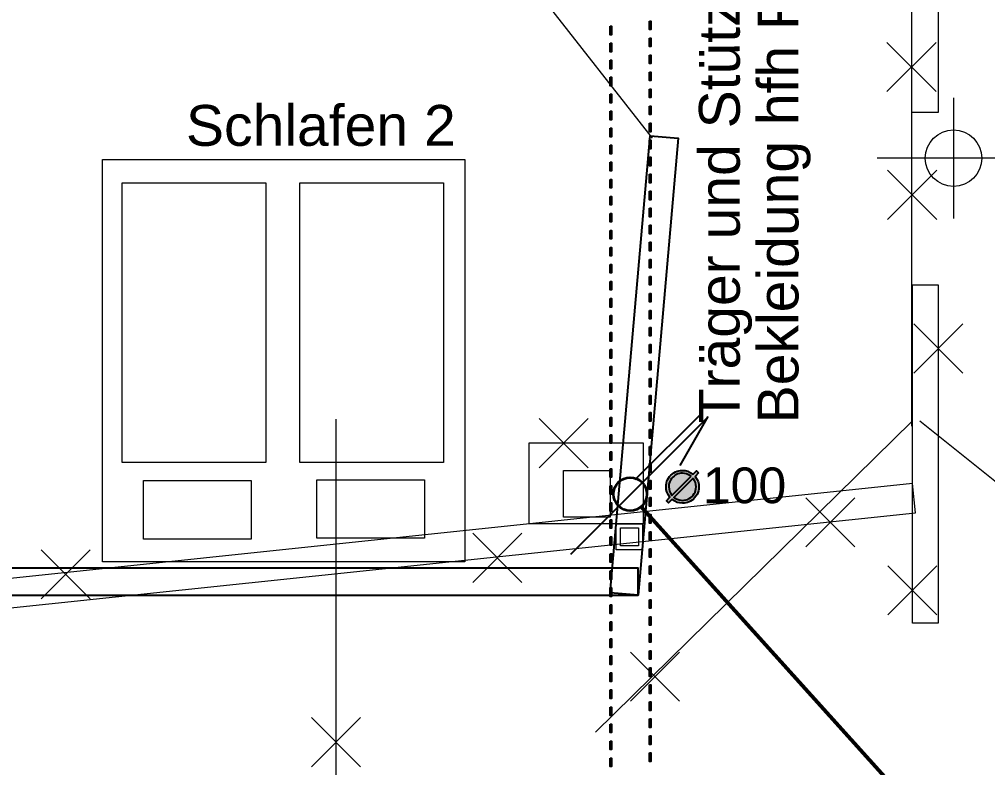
# Model space of a CAD drawing. Header units: millimetres. Extents: x 1501 to 41669, y -38 to 29710.
# Drawn here: x 6690 to 11504, y 10477 to 14200 of the extents above; entities that cross this region are included whole.
import ezdxf

# ---------------------------------------------------------------- set-up
doc = ezdxf.new("R2010")
doc.units = ezdxf.units.MM
doc.header["$LTSCALE"] = 50
doc.linetypes.add('PDF_56-4_56-4_0-0_0-0', pattern=[112.8, 56.4, -56.4, 0, 0])
doc.linetypes.add('PDF_91-7_91-7_0-0_0-0', pattern=[183.4, 91.7, -91.7, 0, 0])
for name, color, linetype in [('00_Wand_Bestand', 7, 'Continuous'), ('05_Linien_stark', 7, 'Continuous'), ('06_Linien_fein', 3, 'Continuous'), ('07_Bemassung', 6, 'Continuous'), ('08_Schnittlinie', 1, 'Continuous'), ('10_Text', 7, 'Continuous')]:
    doc.layers.add(name, color=color, linetype=linetype)
doc.styles.add('PLAN', font='arial.ttf')

msp = doc.modelspace()

# ---------------------------------------------------------------- hatches: boundary and pattern name
at = {"layer": '00_Wand_Bestand'}
for points in [[(10065.9, 11943.4), (10049, 11926.3), (10058.1, 11913), (10063.9, 11900.7), (10067.1, 11887.9), (10068.1, 11873.1), (10067.5, 11863.2), (10065.8, 11853.7), (10062.8, 11844.6), (10058.7, 11835.8), (10053.3, 11827.4), (10046.8, 11819.4), (10040.6, 11813.1), (10034, 11807.7), (10027, 11803.2), (10019.7, 11799.4), (10012, 11796.5), (10003.9, 11794.4), (9995.4, 11793.2), (9986.6, 11792.8), (9972.7, 11793.8), (9960.5, 11796.9), (9948.3, 11802.7), (9934.4, 11811.9), (9917.4, 11795.3), (9907.1, 11805.3), (9924.1, 11822), (9915, 11836.1), (9909.2, 11848.5), (9906, 11861), (9905, 11875), (9905.5, 11884.3), (9906.9, 11893.1), (9909.4, 11901.6), (9912.8, 11909.8), (9917.3, 11917.6), (9922.7, 11925), (9929, 11932), (9936.1, 11938.4), (9943.5, 11943.8), (9951.3, 11948.2), (9959.4, 11951.6), (9967.9, 11954.1), (9976.8, 11955.6), (9986, 11956.1), (10000.2, 11955), (10012.8, 11951.8), (10025.3, 11945.9), (10038.9, 11936.8), (10055.6, 11953.6)], [(10028.9, 11926.7), (10016.5, 11934), (10006.2, 11938.6), (9996.5, 11941.1), (9986, 11941.9), (9978.3, 11941.5), (9971, 11940.3), (9963.9, 11938.2), (9957.2, 11935.4), (9950.7, 11931.7), (9944.6, 11927.3), (9938.8, 11922), (9932.7, 11915.1), (9927.7, 11907.8), (9923.9, 11900.1), (9921.1, 11892), (9919.5, 11883.5), (9918.9, 11874.5), (9919.7, 11863.3), (9922.2, 11853.3), (9926.8, 11843.3), (9934.1, 11831.8)], [(10039.2, 11916.7), (9944.1, 11821.7), (9952.5, 11816.4), (9960.9, 11812.3), (9969.4, 11809.3), (9978, 11807.6), (9986.7, 11807), (9995.7, 11807.5), (10004.2, 11809.2), (10012.4, 11811.9), (10020, 11815.7), (10027.3, 11820.6), (10034.1, 11826.7), (10040.2, 11833.5), (10045.1, 11840.7), (10049, 11848.3), (10051.8, 11856.3), (10053.4, 11864.8), (10054, 11873.7), (10053.2, 11885), (10050.7, 11895.1), (10046.2, 11905.2)]]:
    msp.add_hatch(color=7, dxfattribs=at).paths.add_polyline_path(points)

# ---------------------------------------------------------------- linework, layer by layer
for points in [[(10065.9, 11943.4), (10049, 11926.3), (10058.1, 11913), (10063.9, 11900.7), (10067.1, 11887.9), (10068.1, 11873.1), (10067.5, 11863.2), (10065.8, 11853.7), (10062.8, 11844.6), (10058.7, 11835.8), (10053.3, 11827.4), (10046.8, 11819.4), (10040.6, 11813.1), (10034, 11807.7), (10027, 11803.2), (10019.7, 11799.4), (10012, 11796.5), (10003.9, 11794.4), (9995.4, 11793.2), (9986.6, 11792.8), (9972.7, 11793.8), (9960.5, 11796.9), (9948.3, 11802.7), (9934.4, 11811.9), (9917.4, 11795.3), (9907.1, 11805.3), (9924.1, 11822), (9915, 11836.1), (9909.2, 11848.5), (9906, 11861), (9905, 11875), (9905.5, 11884.3), (9906.9, 11893.1), (9909.4, 11901.6), (9912.8, 11909.8), (9917.3, 11917.6), (9922.7, 11925), (9929, 11932), (9936.1, 11938.4), (9943.5, 11943.8), (9951.3, 11948.2), (9959.4, 11951.6), (9967.9, 11954.1), (9976.8, 11955.6), (9986, 11956.1), (10000.2, 11955), (10012.8, 11951.8), (10025.3, 11945.9), (10038.9, 11936.8), (10055.6, 11953.6)], [(10028.9, 11926.7), (10016.5, 11934), (10006.2, 11938.6), (9996.5, 11941.1), (9986, 11941.9), (9978.3, 11941.5), (9971, 11940.3), (9963.9, 11938.2), (9957.2, 11935.4), (9950.7, 11931.7), (9944.6, 11927.3), (9938.8, 11922), (9932.7, 11915.1), (9927.7, 11907.8), (9923.9, 11900.1), (9921.1, 11892), (9919.5, 11883.5), (9918.9, 11874.5), (9919.7, 11863.3), (9922.2, 11853.3), (9926.8, 11843.3), (9934.1, 11831.8)], [(10039.2, 11916.7), (9944.1, 11821.7), (9952.5, 11816.4), (9960.9, 11812.3), (9969.4, 11809.3), (9978, 11807.6), (9986.7, 11807), (9995.7, 11807.5), (10004.2, 11809.2), (10012.4, 11811.9), (10020, 11815.7), (10027.3, 11820.6), (10034.1, 11826.7), (10040.2, 11833.5), (10045.1, 11840.7), (10049, 11848.3), (10051.8, 11856.3), (10053.4, 11864.8), (10054, 11873.7), (10053.2, 11885), (10050.7, 11895.1), (10046.2, 11905.2)]]:
    msp.add_lwpolyline(points, close=True, dxfattribs=at)
at = {"layer": '05_Linien_stark', "lineweight": 15}
msp.add_line((11334.6, 13809.6), (11334.6, 13209.6), dxfattribs=at)
at = {"layer": '05_Linien_stark', "lineweight": 25}
msp.add_line((9974.4, 11980.1), (10114.8, 12223.3), dxfattribs=at)
at = {"layer": '05_Linien_stark', "lineweight": 15}
for points in [[(11127.4, 15222), (11257, 15222), (11257, 13736.3), (11127.4, 13736.3)], [(11129.9, 12879.2), (11257, 12879.2), (11257, 11196.8), (11129.9, 11196.8)], [(5825.2, 11332.7), (5840.4, 11187.1), (11145.4, 11744.7), (11130.1, 11890.2)]]:
    msp.add_lwpolyline(points, close=True, dxfattribs=at)
at = {"layer": '05_Linien_stark', "lineweight": 25}
msp.add_lwpolyline([(5910.2, 11470.7), (9764.7, 11470.7), (9764.7, 11333.1), (5910.2, 11333.1)], close=True, dxfattribs=at)
at = {"layer": '05_Linien_stark', "lineweight": 18}
msp.add_circle((11334, 13508.7), 140.5, dxfattribs=at)
at = {"layer": '05_Linien_stark', "lineweight": 35}
msp.add_circle((9727.1, 11838.3), 82.8, dxfattribs=at)
at = {"layer": '06_Linien_fein', "linetype": 'PDF_56-4_56-4_0-0_0-0', "lineweight": 9}
msp.add_line((11127.5, 12176.7), (11127.5, 16598.8), dxfattribs=at)
at = {"layer": '06_Linien_fein', "lineweight": 5}
for p, q in [((11002.9, 13840.7), (11247.2, 14085)), ((11247.2, 13840.7), (11002.9, 14085)), ((11002.9, 13840.7), (11247.2, 14085)), ((11247.2, 13840.7), (11002.9, 14085)), ((11006.2, 13204.7), (11250.4, 13448.9)), ((11250.4, 13204.7), (11006.2, 13448.9)), ((11006.2, 13204.7), (11250.4, 13448.9)), ((11250.4, 13204.7), (11006.2, 13448.9)), ((11136.1, 12440.1), (11380.4, 12684.3)), ((11380.4, 12440.1), (11136.1, 12684.3)), ((11136.1, 12440.1), (11380.4, 12684.3)), ((11380.4, 12440.1), (11136.1, 12684.3)), ((9273.3, 11969.3), (9517.5, 12213.5)), ((9517.5, 11969.3), (9273.3, 12213.5)), ((9273.3, 11969.3), (9517.5, 12213.5)), ((9517.5, 11969.3), (9273.3, 12213.5)), ((10599.5, 11575.3), (10843.8, 11819.5)), ((10843.8, 11575.3), (10599.5, 11819.5)), ((10599.5, 11575.3), (10843.8, 11819.5)), ((10843.8, 11575.3), (10599.5, 11819.5)), ((8943.6, 11399), (9187.9, 11643.2)), ((9187.9, 11399), (8943.6, 11643.2)), ((8943.6, 11399), (9187.9, 11643.2)), ((9187.9, 11399), (8943.6, 11643.2)), ((6798.3, 11317), (7042.6, 11561.2)), ((7042.6, 11317), (6798.3, 11561.2)), ((6798.3, 11317), (7042.6, 11561.2)), ((7042.6, 11317), (6798.3, 11561.2)), ((11007, 11236.8), (11251.2, 11481)), ((11251.2, 11236.8), (11007, 11481)), ((11007, 11236.8), (11251.2, 11481)), ((11251.2, 11236.8), (11007, 11481)), ((9971.9, 10807.2), (9727.6, 11051.4)), ((9971.9, 10807.2), (9727.6, 11051.4)), ((8141.8, 10481.8), (8386, 10726)), ((8386, 10481.8), (8141.8, 10726)), ((8141.8, 10481.8), (8386, 10726)), ((8386, 10481.8), (8141.8, 10726))]:
    msp.add_line(p, q, dxfattribs=at)
for points in [[(7103.9, 13501.6), (8903.9, 13501.6), (8903.9, 11501.6), (7103.9, 11501.6)], [(7200.3, 13386), (7915.6, 13386), (7915.6, 11994.9), (7200.3, 11994.9)], [(8083.6, 13386), (8798.8, 13386), (8798.8, 11994.9), (8083.6, 11994.9)], [(7307.7, 11905.1), (7842.1, 11905.1), (7842.1, 11613.9), (7307.7, 11613.9)], [(8169.5, 11909.5), (8703.9, 11909.5), (8703.9, 11618.3), (8169.5, 11618.3)]]:
    msp.add_lwpolyline(points, close=True, dxfattribs=at)
at = {"layer": '07_Bemassung', "linetype": 'PDF_56-4_56-4_0-0_0-0', "lineweight": 9}
for p, q in [((8265.7, 9390.1), (8265.7, 18307.1)), ((5531.4, 6700.3), (11128.1, 12200.2)), ((16695.8, 7771), (11166, 12201.1))]:
    msp.add_line(p, q, dxfattribs=at)
at = {"layer": '07_Bemassung', "lineweight": 9}
msp.add_line((9077.7, 14578.4), (9835.3, 13608.7), dxfattribs=at)
at = {"layer": '07_Bemassung', "lineweight": 15}
msp.add_line((10954.8, 13510.1), (13765.5, 13510.1), dxfattribs=at)
at = {"layer": '07_Bemassung', "lineweight": 25}
msp.add_line((9431, 11538.4), (10112.7, 12219.9), dxfattribs=at)
at = {"layer": '07_Bemassung', "lineweight": 53}
msp.add_line((11006.8, 10414.1), (9778.6, 11778.2), dxfattribs=at)
at = {"layer": '07_Bemassung', "lineweight": 5}
msp.add_line((9727.6, 10807.2), (9971.9, 11051.4), dxfattribs=at)
msp.add_line((9727.6, 10807.2), (9971.9, 11051.4), dxfattribs=at)
at = {"layer": '07_Bemassung'}
for points in [[(9626.2, 14165.6), (9633.3, 14165.6), (9633.3, 14123.3), (9626.2, 14123.3)], [(9822.2, 14191.1), (9829.2, 14191.1), (9829.2, 14148.7), (9822.2, 14148.7)], [(9822.2, 14106.4), (9829.2, 14106.4), (9829.2, 14064.1), (9822.2, 14064.1)], [(9626.2, 14080.9), (9633.3, 14080.9), (9633.3, 14038.6), (9626.2, 14038.6)], [(9822.2, 14021.8), (9829.2, 14021.8), (9829.2, 13979.4), (9822.2, 13979.4)], [(9626.2, 13996.3), (9633.3, 13996.3), (9633.3, 13953.9), (9626.2, 13953.9)], [(9626.2, 13911.6), (9633.3, 13911.6), (9633.3, 13869.3), (9626.2, 13869.3)], [(9822.2, 13937.1), (9829.2, 13937.1), (9829.2, 13894.8), (9822.2, 13894.8)], [(9626.2, 13826.9), (9633.3, 13826.9), (9633.3, 13784.6), (9626.2, 13784.6)], [(9822.2, 13852.4), (9829.2, 13852.4), (9829.2, 13810.1), (9822.2, 13810.1)], [(9822.2, 13767.7), (9829.2, 13767.7), (9829.2, 13725.4), (9822.2, 13725.4)], [(9626.2, 13742.3), (9633.3, 13742.3), (9633.3, 13699.9), (9626.2, 13699.9)], [(9822.2, 13683), (9829.2, 13683), (9829.2, 13640.7), (9822.2, 13640.7)], [(9626.2, 13657.6), (9633.3, 13657.6), (9633.3, 13615.3), (9626.2, 13615.3)], [(9822.2, 13598.4), (9829.2, 13598.4), (9829.2, 13556.1), (9822.2, 13556.1)], [(9626.2, 13573), (9633.3, 13573), (9633.3, 13530.6), (9626.2, 13530.6)], [(9626.2, 13488.3), (9633.3, 13488.3), (9633.3, 13445.9), (9626.2, 13445.9)], [(9822.2, 13513.7), (9829.2, 13513.7), (9829.2, 13471.4), (9822.2, 13471.4)], [(9626.2, 13403.6), (9633.3, 13403.6), (9633.3, 13361.2), (9626.2, 13361.2)], [(9822.2, 13429.1), (9829.2, 13429.1), (9829.2, 13386.7), (9822.2, 13386.7)], [(9822.2, 13344.4), (9829.2, 13344.4), (9829.2, 13302.1), (9822.2, 13302.1)], [(9626.2, 13318.9), (9633.3, 13318.9), (9633.3, 13276.6), (9626.2, 13276.6)], [(9822.2, 13259.7), (9829.2, 13259.7), (9829.2, 13217.4), (9822.2, 13217.4)], [(9626.2, 13234.3), (9633.3, 13234.3), (9633.3, 13191.9), (9626.2, 13191.9)], [(9626.2, 13149.6), (9633.3, 13149.6), (9633.3, 13107.2), (9626.2, 13107.2)], [(9822.2, 13175.1), (9829.2, 13175.1), (9829.2, 13132.8), (9822.2, 13132.8)], [(9626.2, 13064.9), (9633.3, 13064.9), (9633.3, 13022.6), (9626.2, 13022.6)], [(9822.2, 13090.4), (9829.2, 13090.4), (9829.2, 13048.1), (9822.2, 13048.1)], [(9822.2, 13005.7), (9829.2, 13005.7), (9829.2, 12963.4), (9822.2, 12963.4)], [(9626.2, 12980.3), (9633.3, 12980.3), (9633.3, 12937.9), (9626.2, 12937.9)], [(9822.2, 12921.1), (9829.2, 12921.1), (9829.2, 12878.7), (9822.2, 12878.7)], [(9626.2, 12895.6), (9633.3, 12895.6), (9633.3, 12853.3), (9626.2, 12853.3)], [(9626.2, 12811), (9633.3, 12811), (9633.3, 12768.6), (9626.2, 12768.6)], [(9822.2, 12836.4), (9829.2, 12836.4), (9829.2, 12794.1), (9822.2, 12794.1)], [(9626.2, 12726.3), (9633.3, 12726.3), (9633.3, 12683.9), (9626.2, 12683.9)], [(9822.2, 12751.7), (9829.2, 12751.7), (9829.2, 12709.4), (9822.2, 12709.4)], [(9822.2, 12667.1), (9829.2, 12667.1), (9829.2, 12624.8), (9822.2, 12624.8)], [(9626.2, 12641.6), (9633.3, 12641.6), (9633.3, 12599.3), (9626.2, 12599.3)], [(9822.2, 12582.4), (9829.2, 12582.4), (9829.2, 12540.1), (9822.2, 12540.1)], [(9626.2, 12557), (9633.3, 12557), (9633.3, 12514.6), (9626.2, 12514.6)], [(9626.2, 12472.3), (9633.3, 12472.3), (9633.3, 12429.9), (9626.2, 12429.9)], [(9822.2, 12497.7), (9829.2, 12497.7), (9829.2, 12455.4), (9822.2, 12455.4)], [(9626.2, 12387.6), (9633.3, 12387.6), (9633.3, 12345.2), (9626.2, 12345.2)], [(9822.2, 12413.1), (9829.2, 12413.1), (9829.2, 12370.8), (9822.2, 12370.8)], [(9822.2, 12328.4), (9829.2, 12328.4), (9829.2, 12286.1), (9822.2, 12286.1)], [(9626.2, 12302.9), (9633.3, 12302.9), (9633.3, 12260.6), (9626.2, 12260.6)], [(9822.2, 12243.7), (9829.2, 12243.7), (9829.2, 12201.4), (9822.2, 12201.4)], [(9626.2, 12218.3), (9633.3, 12218.3), (9633.3, 12175.9), (9626.2, 12175.9)], [(9626.2, 12133.6), (9633.3, 12133.6), (9633.3, 12091.3), (9626.2, 12091.3)], [(9822.2, 12159.1), (9829.2, 12159.1), (9829.2, 12116.8), (9822.2, 12116.8)], [(9626.2, 12048.9), (9633.3, 12048.9), (9633.3, 12006.6), (9626.2, 12006.6)], [(9822.2, 12074.4), (9829.2, 12074.4), (9829.2, 12032.1), (9822.2, 12032.1)], [(9822.2, 11989.8), (9829.2, 11989.8), (9829.2, 11947.4), (9822.2, 11947.4)], [(9626.2, 11964.3), (9633.3, 11964.3), (9633.3, 11921.9), (9626.2, 11921.9)], [(9822.2, 11905.1), (9829.2, 11905.1), (9829.2, 11862.8), (9822.2, 11862.8)], [(9626.2, 11879.6), (9633.3, 11879.6), (9633.3, 11837.2), (9626.2, 11837.2)], [(9626.2, 11794.9), (9633.3, 11794.9), (9633.3, 11752.6), (9626.2, 11752.6)], [(9822.2, 11820.4), (9829.2, 11820.4), (9829.2, 11778.1), (9822.2, 11778.1)], [(9626.2, 11710.2), (9633.3, 11710.2), (9633.3, 11667.9), (9626.2, 11667.9)], [(9822.2, 11735.8), (9829.2, 11735.8), (9829.2, 11693.4), (9822.2, 11693.4)], [(9822.2, 11651.1), (9829.2, 11651.1), (9829.2, 11608.7), (9822.2, 11608.7)], [(9626.2, 11625.6), (9633.3, 11625.6), (9633.3, 11583.2), (9626.2, 11583.2)], [(9822.2, 11566.4), (9829.2, 11566.4), (9829.2, 11524), (9822.2, 11524)], [(9626.2, 11540.9), (9633.3, 11540.9), (9633.3, 11498.6), (9626.2, 11498.6)], [(9626.2, 11456.2), (9633.3, 11456.2), (9633.3, 11413.9), (9626.2, 11413.9)], [(9822.2, 11481.7), (9829.2, 11481.7), (9829.2, 11439.4), (9822.2, 11439.4)], [(9626.2, 11371.6), (9633.3, 11371.6), (9633.3, 11329.2), (9626.2, 11329.2)], [(9822.2, 11397), (9829.2, 11397), (9829.2, 11354.7), (9822.2, 11354.7)], [(9822.2, 11312.4), (9829.2, 11312.4), (9829.2, 11270.1), (9822.2, 11270.1)], [(9626.2, 11286.9), (9633.3, 11286.9), (9633.3, 11244.6), (9626.2, 11244.6)], [(9822.2, 11227.7), (9829.2, 11227.7), (9829.2, 11185.3), (9822.2, 11185.3)], [(9626.2, 11202.2), (9633.3, 11202.2), (9633.3, 11159.9), (9626.2, 11159.9)], [(9822.2, 11143), (9829.2, 11143), (9829.2, 11100.7), (9822.2, 11100.7)], [(9626.2, 11117.6), (9633.3, 11117.6), (9633.3, 11075.2), (9626.2, 11075.2)], [(9626.2, 11032.9), (9633.3, 11032.9), (9633.3, 10990.6), (9626.2, 10990.6)], [(9822.2, 11058.4), (9829.2, 11058.4), (9829.2, 11016.1), (9822.2, 11016.1)], [(9626.2, 10948.3), (9633.3, 10948.3), (9633.3, 10905.9), (9626.2, 10905.9)], [(9822.2, 10973.7), (9829.2, 10973.7), (9829.2, 10931.4), (9822.2, 10931.4)], [(9822.2, 10889), (9829.2, 10889), (9829.2, 10846.7), (9822.2, 10846.7)], [(9626.2, 10863.6), (9633.3, 10863.6), (9633.3, 10821.2), (9626.2, 10821.2)], [(9822.2, 10804.4), (9829.2, 10804.4), (9829.2, 10762), (9822.2, 10762)], [(9626.2, 10778.9), (9633.3, 10778.9), (9633.3, 10736.6), (9626.2, 10736.6)], [(9626.2, 10694.3), (9633.3, 10694.3), (9633.3, 10651.9), (9626.2, 10651.9)], [(9822.2, 10719.7), (9829.2, 10719.7), (9829.2, 10677.4), (9822.2, 10677.4)], [(9626.2, 10609.6), (9633.3, 10609.6), (9633.3, 10567.2), (9626.2, 10567.2)], [(9822.2, 10635.1), (9829.2, 10635.1), (9829.2, 10592.7), (9822.2, 10592.7)], [(9822.2, 10550.4), (9829.2, 10550.4), (9829.2, 10508.1), (9822.2, 10508.1)], [(9626.2, 10524.9), (9633.3, 10524.9), (9633.3, 10482.6), (9626.2, 10482.6)]]:
    msp.add_lwpolyline(points, close=True, dxfattribs=at)
at = {"layer": '07_Bemassung', "lineweight": 25}
msp.add_lwpolyline([(9766.7, 11334.6), (9626.7, 11346.8), (9825.6, 13620.9), (9965.7, 13608.7)], close=True, dxfattribs=at)
at = {"layer": '07_Bemassung', "lineweight": 15}
for points in [[(9225.1, 12093.2), (9790.9, 12093.2), (9790.9, 11689.5), (9225.1, 11689.5)], [(9395.4, 11955.6), (9627.8, 11955.6), (9627.8, 11722.7), (9395.4, 11722.7)]]:
    msp.add_lwpolyline(points, close=True, dxfattribs=at)
at = {"layer": '07_Bemassung', "lineweight": 20}
for points in [[(9657.6, 11690.2), (9787.1, 11690.2), (9787.1, 11560.8), (9657.6, 11560.8)], [(9677.6, 11670.2), (9767.1, 11670.2), (9767.1, 11580.8), (9677.6, 11580.8)]]:
    msp.add_lwpolyline(points, close=True, dxfattribs=at)
at = {"layer": '08_Schnittlinie', "linetype": 'PDF_91-7_91-7_0-0_0-0', "lineweight": 25}
msp.add_line((9751.6, 11910.8), (10080.4, 12239.6), dxfattribs=at)

# ---------------------------------------------------------------- texts
at = {"layer": '07_Bemassung', "style": 'PLAN'}
msp.add_text('100', height=177.8, dxfattribs=at).set_placement((10087.9, 11792.7))
at = {"layer": '10_Text', "style": 'PLAN'}
for s, p in [('Träger und Stützen nach Statik', (10271.6, 12190)), ('Bekleidung hfh F-60', (10563, 12190))]:
    msp.add_text(s, height=203.2, rotation=90, dxfattribs=at).set_placement(p)
msp.add_text('Schlafen 2', height=203.2, dxfattribs=at).set_placement((7518.1, 13570.4))

doc.saveas('drawing.dxf')
